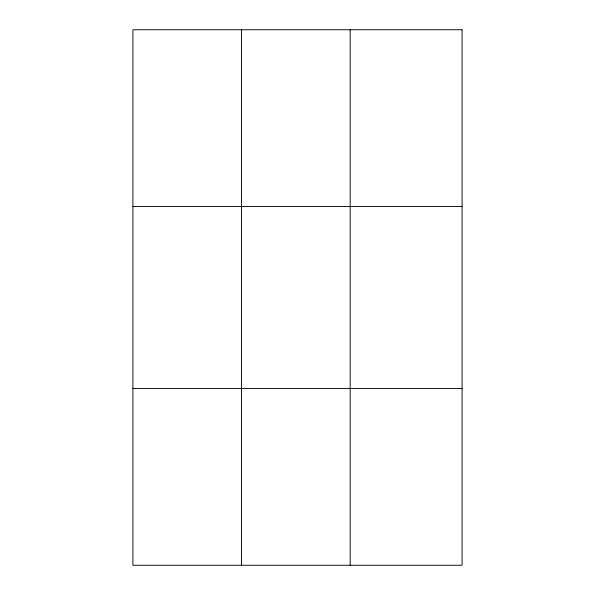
<?xml version="1.0" encoding="UTF-8"?>
<svg xmlns="http://www.w3.org/2000/svg" width="595" height="595" viewBox="0 0 595 595"><rect width="100%" height="100%" fill="white"/><g stroke="black" fill="none" stroke-linecap="round" stroke-linejoin="round"><path stroke-width="0.89" d="M241.54 29.75L241.54 565.25M350.165 29.75L350.165 565.25M132.916 206.465L462.084 206.465M132.916 388.535L462.084 388.535M462.084 29.75L462.084 565.25L132.916 565.25L132.916 29.75L462.084 29.75"/></g></svg>
